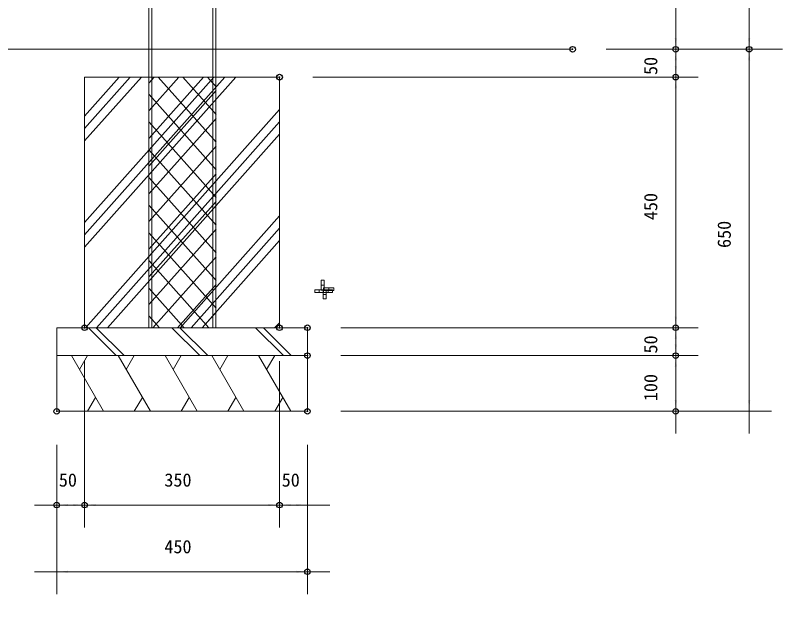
# Model space of a CAD drawing. Units: millimetres, scale not verified. Extents: x -3900 to 3900, y -2750 to 2750.
# Drawn here: x -548 to 829, y -603 to 482 of the extents above; entities that cross this region are included whole.
import ezdxf
from ezdxf.enums import TextEntityAlignment as Align

# ---------------------------------------------------------------- set-up
doc = ezdxf.new("R2010")
doc.units = ezdxf.units.MM
doc.header["$LTSCALE"] = 20
doc.header["$PDMODE"] = 32
doc.header["$PDSIZE"] = 10
doc.linetypes.add('USER5', pattern=[0.208282, 0.069427, -0.138855])
doc.layers.add('0-0_0', color=30, linetype='Continuous', lineweight=18)
doc.layers.add('0-1_IMPORTED', color=30, linetype='Continuous', lineweight=18)
doc.layers.add('0-2_DEFPOINTS', color=7, linetype='Continuous')
doc.styles.add('ＭＳ ゴシック', font='')
doc.styles.get('ＭＳ ゴシック').set_extended_font_data('MS Gothic')

# ---------------------------------------------------------------- blocks, each defined once
blk = doc.blocks.new('D8')
at = {"layer": '0-0_0', "color": 7, "lineweight": 9}
for p, q in [((-418, -137.96), (-418, -436.3)), ((-468, -287.96), (-468, -436.3)), ((-508, -396.3), (-468, -396.3)), ((-468, -396.3), (-418, -396.3)), ((-418, -396.3), (-378, -396.3))]:
    blk.add_line(p, q, dxfattribs=at)
at = {"layer": '0-0_0', "color": 7}
for points in [[(-468, -396.3), (-448, -394.55), (-448, -398.05)], [(-418, -396.3), (-438, -398.05), (-438, -394.55)]]:
    blk.add_solid(points, dxfattribs=at)
at = {"layer": '0-2_DEFPOINTS'}
for p in [(-418, -77.96), (-468, -227.96), (-468, -396.3)]:
    blk.add_point(p, dxfattribs=at)
at = {"layer": '0-0_0', "color": 7, "style": 'ＭＳ ゴシック'}
blk.add_text('50', height=23.88, dxfattribs=at).set_placement((-464.17, -370.37), align=Align.BOTTOM_LEFT)
blk = doc.blocks.new('D9')
at = {"layer": '0-0_0', "color": 7, "lineweight": 9}
for p, q in [((-418, -137.96), (-418, -436.3)), ((-68, -137.96), (-68, -436.3)), ((-458, -396.3), (-418, -396.3)), ((-418, -396.3), (-68, -396.3)), ((-68, -396.3), (-28, -396.3))]:
    blk.add_line(p, q, dxfattribs=at)
at = {"layer": '0-0_0', "color": 7}
for points in [[(-418, -396.3), (-398, -394.55), (-398, -398.05)], [(-68, -396.3), (-88, -398.05), (-88, -394.55)]]:
    blk.add_solid(points, dxfattribs=at)
at = {"layer": '0-2_DEFPOINTS'}
for p in [(-418, -77.96), (-68, -77.96), (-418, -396.3)]:
    blk.add_point(p, dxfattribs=at)
at = {"layer": '0-0_0', "color": 7, "style": 'ＭＳ ゴシック'}
blk.add_text('350', height=23.88, dxfattribs=at).set_placement((-274.75, -370.37), align=Align.BOTTOM_LEFT)
blk = doc.blocks.new('D10')
at = {"layer": '0-0_0', "color": 7, "lineweight": 9}
for p, q in [((-68, -137.96), (-68, -436.3)), ((-18, -287.96), (-18, -436.3)), ((-108, -396.3), (-68, -396.3)), ((-68, -396.3), (-18, -396.3)), ((-18, -396.3), (22, -396.3))]:
    blk.add_line(p, q, dxfattribs=at)
at = {"layer": '0-0_0', "color": 7}
for points in [[(-68, -396.3), (-48, -394.55), (-48, -398.05)], [(-18, -396.3), (-38, -398.05), (-38, -394.55)]]:
    blk.add_solid(points, dxfattribs=at)
at = {"layer": '0-2_DEFPOINTS'}
for p in [(-68, -77.96), (-18, -227.96), (-68, -396.3)]:
    blk.add_point(p, dxfattribs=at)
at = {"layer": '0-0_0', "color": 7, "style": 'ＭＳ ゴシック'}
blk.add_text('50', height=23.88, dxfattribs=at).set_placement((-64.17, -370.37), align=Align.BOTTOM_LEFT)
blk = doc.blocks.new('D11')
at = {"layer": '0-0_0', "color": 7, "lineweight": 9}
for p, q in [((-468, -287.96), (-468, -556)), ((-18, -287.96), (-18, -556)), ((-468, -516), (-508, -516)), ((-18, -516), (-468, -516)), ((22, -516), (-18, -516))]:
    blk.add_line(p, q, dxfattribs=at)
at = {"layer": '0-0_0', "color": 7}
for points in [[(-468, -516), (-448, -514.25), (-448, -517.75)], [(-18, -516), (-38, -517.75), (-38, -514.25)]]:
    blk.add_solid(points, dxfattribs=at)
at = {"layer": '0-2_DEFPOINTS'}
for p in [(-468, -227.96), (-18, -227.96), (-18, -516)]:
    blk.add_point(p, dxfattribs=at)
at = {"layer": '0-0_0', "color": 7, "style": 'ＭＳ ゴシック'}
blk.add_text('450', height=23.88, dxfattribs=at).set_placement((-274.75, -490.07), align=Align.BOTTOM_LEFT)
blk = doc.blocks.new('D12')
at = {"layer": '0-0_0', "color": 7, "lineweight": 9}
for p, q in [((643.11, -127.96), (643.11, -87.96)), ((42, -127.96), (683.11, -127.96)), ((643.11, -227.96), (643.11, -127.96)), ((42, -227.96), (683.11, -227.96)), ((643.11, -267.96), (643.11, -227.96))]:
    blk.add_line(p, q, dxfattribs=at)
at = {"layer": '0-0_0', "color": 7}
for points in [[(643.11, -127.96), (644.86, -147.96), (641.36, -147.96)], [(643.11, -227.96), (641.36, -207.96), (644.86, -207.96)]]:
    blk.add_solid(points, dxfattribs=at)
at = {"layer": '0-2_DEFPOINTS'}
for p in [(-18, -127.96), (-18, -227.96), (643.11, -227.96)]:
    blk.add_point(p, dxfattribs=at)
at = {"layer": '0-0_0', "color": 7, "style": 'ＭＳ ゴシック'}
blk.add_text('100', height=23.88, rotation=90, dxfattribs=at).set_placement((617.19, -209.71), align=Align.BOTTOM_LEFT)
blk = doc.blocks.new('D13')
at = {"layer": '0-0_0', "color": 7, "lineweight": 9}
for p, q in [((643.11, -77.96), (643.11, -37.96)), ((42, -77.96), (683.11, -77.96)), ((643.11, -127.96), (643.11, -77.96)), ((42, -127.96), (683.11, -127.96)), ((643.11, -167.96), (643.11, -127.96))]:
    blk.add_line(p, q, dxfattribs=at)
at = {"layer": '0-0_0', "color": 7}
for points in [[(643.11, -77.96), (644.86, -97.96), (641.36, -97.96)], [(643.11, -127.96), (641.36, -107.96), (644.86, -107.96)]]:
    blk.add_solid(points, dxfattribs=at)
at = {"layer": '0-2_DEFPOINTS'}
for p in [(-18, -77.96), (-18, -127.96), (643.11, -127.96)]:
    blk.add_point(p, dxfattribs=at)
at = {"layer": '0-0_0', "color": 7, "style": 'ＭＳ ゴシック'}
blk.add_text('50', height=23.88, rotation=90, dxfattribs=at).set_placement((617.19, -124.13), align=Align.BOTTOM_LEFT)
blk = doc.blocks.new('D14')
at = {"layer": '0-0_0', "color": 7, "lineweight": 9}
for p, q in [((643.11, 372.04), (643.11, 412.04)), ((-8, 372.04), (683.11, 372.04)), ((643.11, -77.96), (643.11, 372.04)), ((42, -77.96), (683.11, -77.96)), ((643.11, -117.96), (643.11, -77.96))]:
    blk.add_line(p, q, dxfattribs=at)
at = {"layer": '0-0_0', "color": 7}
for points in [[(643.11, 372.04), (644.86, 352.04), (641.36, 352.04)], [(643.11, -77.96), (641.36, -57.96), (644.86, -57.96)]]:
    blk.add_solid(points, dxfattribs=at)
at = {"layer": '0-2_DEFPOINTS'}
for p in [(-68, 372.04), (-18, -77.96), (643.11, -77.96)]:
    blk.add_point(p, dxfattribs=at)
at = {"layer": '0-0_0', "color": 7, "style": 'ＭＳ ゴシック'}
blk.add_text('450', height=23.88, rotation=90, dxfattribs=at).set_placement((617.19, 115.29), align=Align.BOTTOM_LEFT)
blk = doc.blocks.new('D15')
at = {"layer": '0-0_0', "color": 7, "lineweight": 9}
for p, q in [((643.11, 422.04), (643.11, 462.04)), ((518, 422.04), (683.11, 422.04)), ((643.11, 372.04), (643.11, 422.04)), ((-8, 372.04), (683.11, 372.04)), ((643.11, 332.04), (643.11, 372.04))]:
    blk.add_line(p, q, dxfattribs=at)
at = {"layer": '0-0_0', "color": 7}
for points in [[(643.11, 422.04), (644.86, 402.04), (641.36, 402.04)], [(643.11, 372.04), (641.36, 392.04), (644.86, 392.04)]]:
    blk.add_solid(points, dxfattribs=at)
at = {"layer": '0-2_DEFPOINTS'}
for p in [(458, 422.04), (-68, 372.04), (643.11, 372.04)]:
    blk.add_point(p, dxfattribs=at)
at = {"layer": '0-0_0', "color": 7, "style": 'ＭＳ ゴシック'}
blk.add_text('50', height=23.88, rotation=90, dxfattribs=at).set_placement((617.19, 375.87), align=Align.BOTTOM_LEFT)
blk = doc.blocks.new('D16')
at = {"layer": '0-0_0', "color": 7, "lineweight": 9}
for p, q in [((643.11, 1222.04), (643.11, 1262.04)), ((268, 1222.04), (683.11, 1222.04)), ((643.11, 422.04), (643.11, 1222.04)), ((518, 422.04), (683.11, 422.04)), ((643.11, 382.04), (643.11, 422.04))]:
    blk.add_line(p, q, dxfattribs=at)
at = {"layer": '0-0_0', "color": 7}
for points in [[(643.11, 1222.04), (644.86, 1202.04), (641.36, 1202.04)], [(643.11, 422.04), (641.36, 442.04), (644.86, 442.04)]]:
    blk.add_solid(points, dxfattribs=at)
at = {"layer": '0-2_DEFPOINTS'}
for p in [(208, 1222.04), (458, 422.04), (643.11, 422.04)]:
    blk.add_point(p, dxfattribs=at)
at = {"layer": '0-0_0', "color": 7, "style": 'ＭＳ ゴシック'}
blk.add_text('800', height=23.88, rotation=90, dxfattribs=at).set_placement((617.19, 790.29), align=Align.BOTTOM_LEFT)
blk = doc.blocks.new('D17')
at = {"layer": '0-0_0', "color": 7, "lineweight": 9}
for p, q in [((775, 1362.04), (775, 1322.04)), ((-127.5, 1322.04), (815, 1322.04)), ((775, 1322.04), (775, 422.04)), ((775, 422.04), (775, 382.04)), ((835, 422.04), (815, 422.04))]:
    blk.add_line(p, q, dxfattribs=at)
at = {"layer": '0-0_0', "color": 7}
for points in [[(775, 1322.04), (776.75, 1302.04), (773.25, 1302.04)], [(775, 422.04), (773.25, 442.04), (776.75, 442.04)]]:
    blk.add_solid(points, dxfattribs=at)
at = {"layer": '0-2_DEFPOINTS'}
for p in [(-187.5, 1322.04), (775, 1322.04), (775, 422.04)]:
    blk.add_point(p, dxfattribs=at)
at = {"layer": '0-0_0', "color": 7, "style": 'ＭＳ ゴシック'}
blk.add_text('900', height=23.88, rotation=90, dxfattribs=at).set_placement((749.07, 840.29), align=Align.BOTTOM_LEFT)
blk = doc.blocks.new('D18')
at = {"layer": '0-0_0', "color": 7, "lineweight": 9}
for p, q in [((775, 462.04), (775, 422.04)), ((518, 422.04), (815, 422.04)), ((775, 422.04), (775, -227.96)), ((42, -227.96), (815, -227.96)), ((775, -227.96), (775, -267.96))]:
    blk.add_line(p, q, dxfattribs=at)
at = {"layer": '0-0_0', "color": 7}
for points in [[(775, 422.04), (776.75, 402.04), (773.25, 402.04)], [(775, -227.96), (773.25, -207.96), (776.75, -207.96)]]:
    blk.add_solid(points, dxfattribs=at)
at = {"layer": '0-2_DEFPOINTS'}
for p in [(458, 422.04), (775, 422.04), (-18, -227.96)]:
    blk.add_point(p, dxfattribs=at)
at = {"layer": '0-0_0', "color": 7, "style": 'ＭＳ ゴシック'}
blk.add_text('650', height=23.88, rotation=90, dxfattribs=at).set_placement((749.07, 65.29), align=Align.BOTTOM_LEFT)
blk = doc.blocks.new('____-1')
at = {"layer": '0-0_0'}
for p, q in [((-313.14, 372.2), (-304.11, 382.35)), ((-313.14, 322.49), (-259.92, 382.35)), ((-313.14, 272.77), (-215.73, 382.35)), ((-193.14, 265.64), (-296.89, 382.35)), ((-193.14, 315.35), (-252.69, 382.35)), ((-193.14, 365.07), (-208.5, 382.35)), ((-313.14, 223.05), (-193.14, 358.05)), ((-193.14, 215.92), (-313.14, 350.92)), ((-313.14, 173.33), (-193.14, 308.33)), ((-193.14, 166.2), (-313.14, 301.2)), ((-313.14, 123.61), (-193.14, 258.61)), ((-193.14, 116.48), (-313.14, 251.48)), ((-313.14, 73.89), (-193.14, 208.89)), ((-193.14, 66.76), (-313.14, 201.76)), ((-313.14, 24.18), (-193.14, 159.18)), ((-193.14, 17.04), (-313.14, 152.04)), ((-313.14, -25.54), (-193.14, 109.46)), ((-193.14, -32.68), (-313.14, 102.32)), ((-306.37, -67.65), (-193.14, 59.74)), ((-206.25, -67.65), (-313.14, 52.61)), ((-250.44, -67.65), (-313.14, 2.89)), ((-262.17, -67.65), (-193.14, 10.02)), ((-217.98, -67.65), (-193.14, -39.7)), ((-294.63, -67.65), (-313.14, -46.83))]:
    blk.add_line(p, q, dxfattribs=at)
blk = doc.blocks.new('____-3')
at = {"layer": '0-0_0'}
for p, q in [((-422.28, -67.65), (-372.28, -117.65)), ((-408.14, -67.65), (-358.14, -117.65)), ((-272.28, -67.65), (-222.28, -117.65)), ((-258.14, -67.65), (-208.14, -117.65)), ((-122.28, -67.65), (-72.28, -117.65)), ((-108.14, -67.65), (-58.14, -117.65)), ((-88.02, -67.65), (-79.14, -58.76)), ((-395.01, -217.65), (-452.74, -117.65)), ((-438.31, -142.65), (-423.87, -117.65)), ((-311.01, -217.65), (-368.74, -117.65)), ((-354.31, -142.65), (-339.87, -117.65)), ((-227.01, -217.65), (-284.74, -117.65)), ((-270.31, -142.65), (-255.87, -117.65)), ((-143.01, -217.65), (-200.74, -117.65)), ((-186.31, -142.65), (-171.87, -117.65)), ((-59.01, -217.65), (-116.74, -117.65)), ((-102.31, -142.65), (-87.87, -117.65)), ((-409.44, -192.65), (-423.87, -217.65)), ((-325.44, -192.65), (-339.87, -217.65)), ((-241.44, -192.65), (-255.87, -217.65)), ((-157.44, -192.65), (-171.87, -217.65)), ((-73.44, -192.65), (-87.87, -217.65))]:
    blk.add_line(p, q, dxfattribs=at)
for points in [[(-479.14, -67.65), (-29.14, -67.65), (-29.14, -117.65), (-479.14, -117.65)], [(-479.14, -117.65), (-29.14, -117.65), (-29.14, -217.65), (-479.14, -217.65)]]:
    blk.add_lwpolyline(points, close=True, dxfattribs=at)
blk = doc.blocks.new('____-4')
at = {"layer": '0-0_0'}
for p, q in [((-429.14, 267.73), (-327.24, 382.35)), ((-429.14, 76.81), (-157.54, 382.35)), ((-429.14, 290), (-347.04, 382.35)), ((-429.14, 99.08), (-177.34, 382.35)), ((-429.14, 312.27), (-366.84, 382.35)), ((-429.14, 121.35), (-197.14, 382.35)), ((-427.43, -67.65), (-79.14, 324.19)), ((-407.63, -67.65), (-79.14, 301.91)), ((-387.83, -67.65), (-79.14, 279.64)), ((-257.72, -67.65), (-79.14, 133.27)), ((-237.93, -67.65), (-79.14, 110.99)), ((-218.13, -67.65), (-79.14, 88.72))]:
    blk.add_line(p, q, dxfattribs=at)
blk.add_lwpolyline([(-429.14, 382.35), (-79.14, 382.35), (-79.14, -67.65), (-429.14, -67.65)], close=True, dxfattribs=at)
blk = doc.blocks.new('____-15')
at = {"layer": '0-0_0'}
blk.add_line((-3.57, 9), (0, 9), dxfattribs=at)
blk.add_lwpolyline([(-4.29, 18), (0.71, 18), (0.71, 0), (-4.29, 0)], close=True, dxfattribs=at)
blk = doc.blocks.new('____-16')
at = {"layer": '0-0_0'}
blk.add_blockref('____-15', (0, 0), dxfattribs=at)
blk = doc.blocks.new('____-19')
at = {"layer": '0-0_0'}
blk.add_line((3.57, -8), (0, -8), dxfattribs=at)
blk.add_lwpolyline([(-0.71, 0), (4.29, 0), (4.29, -16), (-0.71, -16)], close=True, dxfattribs=at)
blk = doc.blocks.new('____-20')
at = {"layer": '0-0_0'}
blk.add_blockref('____-19', (0, 0), dxfattribs=at)
blk = doc.blocks.new('____-21')
at = {"layer": '0-0_0'}
for name in ['____-16', '____-20']:
    blk.add_blockref(name, (0, 0), dxfattribs=at)
blk = doc.blocks.new('____-22')
at = {"layer": '0-0_0'}
blk.add_line((-3.57, 9), (0, 9), dxfattribs=at)
blk.add_lwpolyline([(-4.29, 18), (0.71, 18), (0.71, 0), (-4.29, 0)], close=True, dxfattribs=at)
blk = doc.blocks.new('____-23')
at = {"layer": '0-0_0'}
blk.add_blockref('____-22', (0, 0), dxfattribs=at)
blk = doc.blocks.new('____-25')
at = {"layer": '0-0_0'}
blk.add_line((3.57, -8), (0, -8), dxfattribs=at)
blk.add_lwpolyline([(-0.71, 0), (4.29, 0), (4.29, -16), (-0.71, -16)], close=True, dxfattribs=at)
blk = doc.blocks.new('____-26')
at = {"layer": '0-0_0'}
blk.add_blockref('____-25', (0, 0), dxfattribs=at)
blk = doc.blocks.new('____-27')
at = {"layer": '0-0_0'}
for name in ['____-23', '____-26']:
    blk.add_blockref(name, (0, 0), dxfattribs=at)
blk = doc.blocks.new('____-28')
at = {"layer": '0-0_0', "linetype": 'USER5'}
for p, q in [((-253.64, -1379.65), (-299.04, -1379.65)), ((-208.24, -1379.65), (-253.64, -1379.65))]:
    blk.add_line(p, q, dxfattribs=at)
for points in [[(-303.64, -1384.25), (-303.64, -1429.65), (-303.64, -1475.05)], [(-301.34, -1475.05), (-301.34, -1429.65), (-301.34, -1384.25)], [(-299.04, -1381.95), (-253.64, -1381.95), (-208.24, -1381.95)], [(-205.94, -1384.25), (-205.94, -1429.65), (-205.94, -1475.05)], [(-203.64, -1475.05), (-203.64, -1429.65), (-203.64, -1384.25)], [(-208.24, -1477.35), (-253.64, -1477.35), (-299.04, -1477.35)], [(-299.04, -1479.65), (-253.64, -1479.65), (-208.24, -1479.65)]]:
    blk.add_lwpolyline(points, dxfattribs=at)
for centre, radius in [((-299.04, -1384.25), 4.6), ((-299.04, -1384.25), 2.3), ((-208.24, -1384.25), 4.6), ((-208.24, -1384.25), 2.3), ((-299.04, -1475.05), 4.6), ((-299.04, -1475.05), 2.3), ((-208.24, -1475.05), 4.6), ((-208.24, -1475.05), 2.3)]:
    blk.add_circle(centre, radius, dxfattribs=at)
blk = doc.blocks.new('____-29')
at = {"layer": '0-0_0', "linetype": 'USER5'}
blk.add_lwpolyline([(-198.64, -1369.65), (-193.64, -1374.65), (-193.64, -1484.65), (-198.64, -1489.65), (-308.64, -1489.65), (-313.64, -1484.65), (-313.64, -1374.65), (-308.64, -1369.65)], close=True, dxfattribs=at)
at = {"layer": '0-0_0'}
blk.add_lwpolyline([(-313.64, -1374.65), (-308.64, -1369.65), (-198.64, -1369.65), (-193.64, -1374.65), (-193.64, -1484.65), (-198.64, -1489.65), (-308.64, -1489.65), (-313.64, -1484.65)], close=True, dxfattribs=at)
at = {"layer": '0-0_0', "linetype": 'USER5'}
for points in [[(-205.64, -1378.65), (-209.64, -1378.65), (-214.64, -1375.65), (-232.64, -1375.65), (-238.64, -1375.65), (-243.64, -1375.65), (-248.64, -1379.15), (-258.64, -1379.15), (-263.64, -1375.65), (-268.64, -1375.65), (-274.64, -1375.65), (-292.64, -1375.65), (-297.64, -1378.65), (-301.64, -1378.65)], [(-304.64, -1381.65), (-304.64, -1385.65), (-307.64, -1390.65), (-307.64, -1408.65), (-307.64, -1414.65), (-307.64, -1419.65), (-304.14, -1424.65), (-304.14, -1434.65), (-307.64, -1439.65), (-307.64, -1444.65), (-307.64, -1450.65), (-307.64, -1468.65), (-304.64, -1473.65), (-304.64, -1477.65)], [(-199.64, -1439.65), (-203.14, -1434.65), (-203.14, -1424.65), (-199.64, -1419.65), (-199.64, -1414.65), (-199.64, -1408.65), (-199.64, -1390.65), (-202.64, -1385.65), (-202.64, -1381.65)], [(-202.64, -1477.65), (-202.64, -1473.65), (-199.64, -1468.65), (-199.64, -1450.65), (-199.64, -1444.65), (-199.64, -1439.65)], [(-301.64, -1480.65), (-297.64, -1480.65), (-292.64, -1483.65), (-274.64, -1483.65), (-268.64, -1483.65), (-263.64, -1483.65), (-258.64, -1480.15), (-248.64, -1480.15), (-243.64, -1483.65), (-238.64, -1483.65), (-232.64, -1483.65), (-214.64, -1483.65), (-209.64, -1480.65), (-205.64, -1480.65)]]:
    blk.add_lwpolyline(points, dxfattribs=at)
for centre in [(-301.64, -1381.65), (-205.64, -1381.65), (-301.64, -1477.65), (-205.64, -1477.65)]:
    blk.add_circle(centre, 3, dxfattribs=at)
at = {"layer": '0-0_0'}
blk.add_blockref('____-28', (0, 0), dxfattribs=at)
blk = doc.blocks.new('____-30')
at = {"layer": '0-0_0'}
blk.add_line((-8, -3.57), (-8, 0), dxfattribs=at)
blk.add_lwpolyline([(-16, 0.71), (0, 0.71), (0, -4.29), (-16, -4.29)], close=True, dxfattribs=at)
blk = doc.blocks.new('____-31')
at = {"layer": '0-0_0'}
blk.add_line((-154.65, -1549.15), (-142.63, -1549.15), dxfattribs=at)
blk.add_circle((-148.64, -1549.15), 6.01, dxfattribs=at)
blk.add_circle((-148.64, -1549.15), 6.01, dxfattribs=at)
blk.add_blockref('____-30', (0, 0), dxfattribs=at)
blk = doc.blocks.new('____-32')
at = {"layer": '0-0_0'}
blk.add_line((8, -3.57), (8, 0), dxfattribs=at)
blk.add_lwpolyline([(0, 0.71), (16, 0.71), (16, -4.29), (0, -4.29)], close=True, dxfattribs=at)
blk = doc.blocks.new('____-33')
at = {"layer": '0-0_0'}
blk.add_line((-352.63, -1549.15), (-364.65, -1549.15), dxfattribs=at)
blk.add_circle((-358.64, -1549.15), 6.01, dxfattribs=at)
blk.add_circle((-358.64, -1549.15), 6.01, dxfattribs=at)
blk.add_blockref('____-32', (0, 0), dxfattribs=at)
blk = doc.blocks.new('____-34')
at = {"layer": '0-0_0'}
blk.add_line((9, 3.57), (9, 0), dxfattribs=at)
blk.add_lwpolyline([(0, 4.29), (18, 4.29), (18, -0.71), (0, -0.71)], close=True, dxfattribs=at)
blk = doc.blocks.new('____-35')
at = {"layer": '0-0_0'}
blk.add_line((-246.48, -1363.15), (-260.79, -1363.15), dxfattribs=at)
blk.add_circle((-253.64, -1363.15), 7.15, dxfattribs=at)
blk.add_circle((-253.64, -1363.15), 7.15, dxfattribs=at)
blk.add_blockref('____-34', (0, 0), dxfattribs=at)
blk = doc.blocks.new('____-36')
at = {"layer": '0-0_0'}
for p, q in [((-362.38, -1482.15), (-362.38, -1487.65)), ((-354.89, -1482.15), (-354.89, -1487.65)), ((-152.38, -1482.15), (-152.38, -1487.65)), ((-144.89, -1482.15), (-144.89, -1487.65))]:
    blk.add_line(p, q, dxfattribs=at)
for points in [[(-271.14, -1368.15), (-236.14, -1368.15), (-236.14, -1369.65), (-271.14, -1369.65)], [(-364.84, -1482.15), (-366.14, -1482.9), (-366.14, -1487.65), (-351.14, -1487.65), (-351.14, -1482.9), (-352.44, -1482.15)], [(-142.44, -1482.15), (-141.14, -1482.9), (-141.14, -1487.65), (-156.14, -1487.65), (-156.14, -1482.9), (-154.84, -1482.15)], [(-388.64, -1489.65), (-118.64, -1489.65), (-118.64, -1492.65), (-388.64, -1492.65)], [(-348.64, -1487.65), (-348.64, -1489.65), (-368.64, -1489.65), (-368.64, -1487.65)], [(-158.64, -1487.65), (-158.64, -1489.65), (-138.64, -1489.65), (-138.64, -1487.65)], [(-374.64, -1542.65), (-342.64, -1542.65), (-342.64, -1544.15), (-374.64, -1544.15)], [(-164.64, -1542.65), (-132.64, -1542.65), (-132.64, -1544.15), (-164.64, -1544.15)]]:
    blk.add_lwpolyline(points, close=True, dxfattribs=at)
at = {"layer": '0-0_0', "linetype": 'USER5'}
for points in [[(-250.18, -1369.65), (-250.18, -1488), (-257.09, -1488), (-257.09, -1369.65)], [(-362.64, -1489.65), (-362.64, -1542.65), (-354.64, -1542.65), (-354.64, -1489.65)], [(-249.64, -1488), (-244.99, -1492.65), (-262.29, -1492.65), (-257.64, -1488)], [(-144.64, -1489.65), (-144.64, -1542.65), (-152.64, -1542.65), (-152.64, -1489.65)], [(-362.64, -1537.15), (-362.64, -1523.65), (-354.64, -1523.65), (-354.64, -1537.15)], [(-144.64, -1537.15), (-144.64, -1523.65), (-152.64, -1523.65), (-152.64, -1537.15)]]:
    blk.add_lwpolyline(points, close=True, dxfattribs=at)
at = {"layer": '0-0_0'}
for name in ['____-33', '____-35', '____-31', '____-29']:
    blk.add_blockref(name, (0, 0), dxfattribs=at)
blk = doc.blocks.new('____-39')
at = {"layer": '0-0_0'}
blk.add_line((-8, -3.57), (-8, 0), dxfattribs=at)
blk.add_lwpolyline([(-16, 0.71), (0, 0.71), (0, -4.29), (-16, -4.29)], close=True, dxfattribs=at)
blk = doc.blocks.new('____-40')
at = {"layer": '0-0_0'}
blk.add_blockref('____-39', (0, 0), dxfattribs=at)
blk = doc.blocks.new('____-41')
at = {"layer": '0-0_0'}
blk.add_line((8, -3.57), (8, 0), dxfattribs=at)
blk.add_lwpolyline([(0, 0.71), (16, 0.71), (16, -4.29), (0, -4.29)], close=True, dxfattribs=at)
blk = doc.blocks.new('____-42')
at = {"layer": '0-0_0'}
blk.add_blockref('____-41', (0, 0), dxfattribs=at)
blk = doc.blocks.new('____-43')
at = {"layer": '0-0_0'}
blk.add_line((9, 3.57), (9, 0), dxfattribs=at)
blk.add_lwpolyline([(0, 4.29), (18, 4.29), (18, -0.71), (0, -0.71)], close=True, dxfattribs=at)
blk = doc.blocks.new('____-44')
at = {"layer": '0-0_0'}
blk.add_blockref('____-43', (0, 0), dxfattribs=at)
blk = doc.blocks.new('____-45')
at = {"layer": '0-0_0'}
for name in ['____-42', '____-44', '____-40']:
    blk.add_blockref(name, (0, 0), dxfattribs=at)

msp = doc.modelspace()

# ---------------------------------------------------------------- linework, layer by layer
at = {"layer": '0-1_IMPORTED'}
for p, q in [((-303.5, 721.04), (-303.5, -78.96)), ((-193.5, 721.04), (-193.5, -78.96)), ((452, 421.04), (-2448.5, 421.04))]:
    msp.add_line(p, q, dxfattribs=at)
msp.add_lwpolyline([(-188.5, 721.04), (-188.5, -78.96), (-308.5, -78.96), (-308.5, 721.04)], dxfattribs=at)

# ---------------------------------------------------------------- block references
for name, p in [('D17', (-6, -1)), ('D16', (-6, -1)), ('____-21', (5.14, -11.32)), ('____-27', (5.14, -11.32)), ('D15', (-6, -1)), ('D18', (-6, -1)), ('D14', (-6, -1)), ('____-4', (5.14, -11.32)), ('____-1', (5.14, -11.32)), ('____-45', (5.14, -11.32)), ('____-36', (5.14, -11.32)), ('D13', (-6, -1)), ('D8', (-6, -1)), ('____-3', (5.14, -11.32)), ('D9', (-6, -1)), ('D10', (-6, -1)), ('D12', (-6, -1)), ('D11', (-6, -1))]:
    msp.add_blockref(name, p, dxfattribs=at)

doc.saveas('drawing.dxf')
